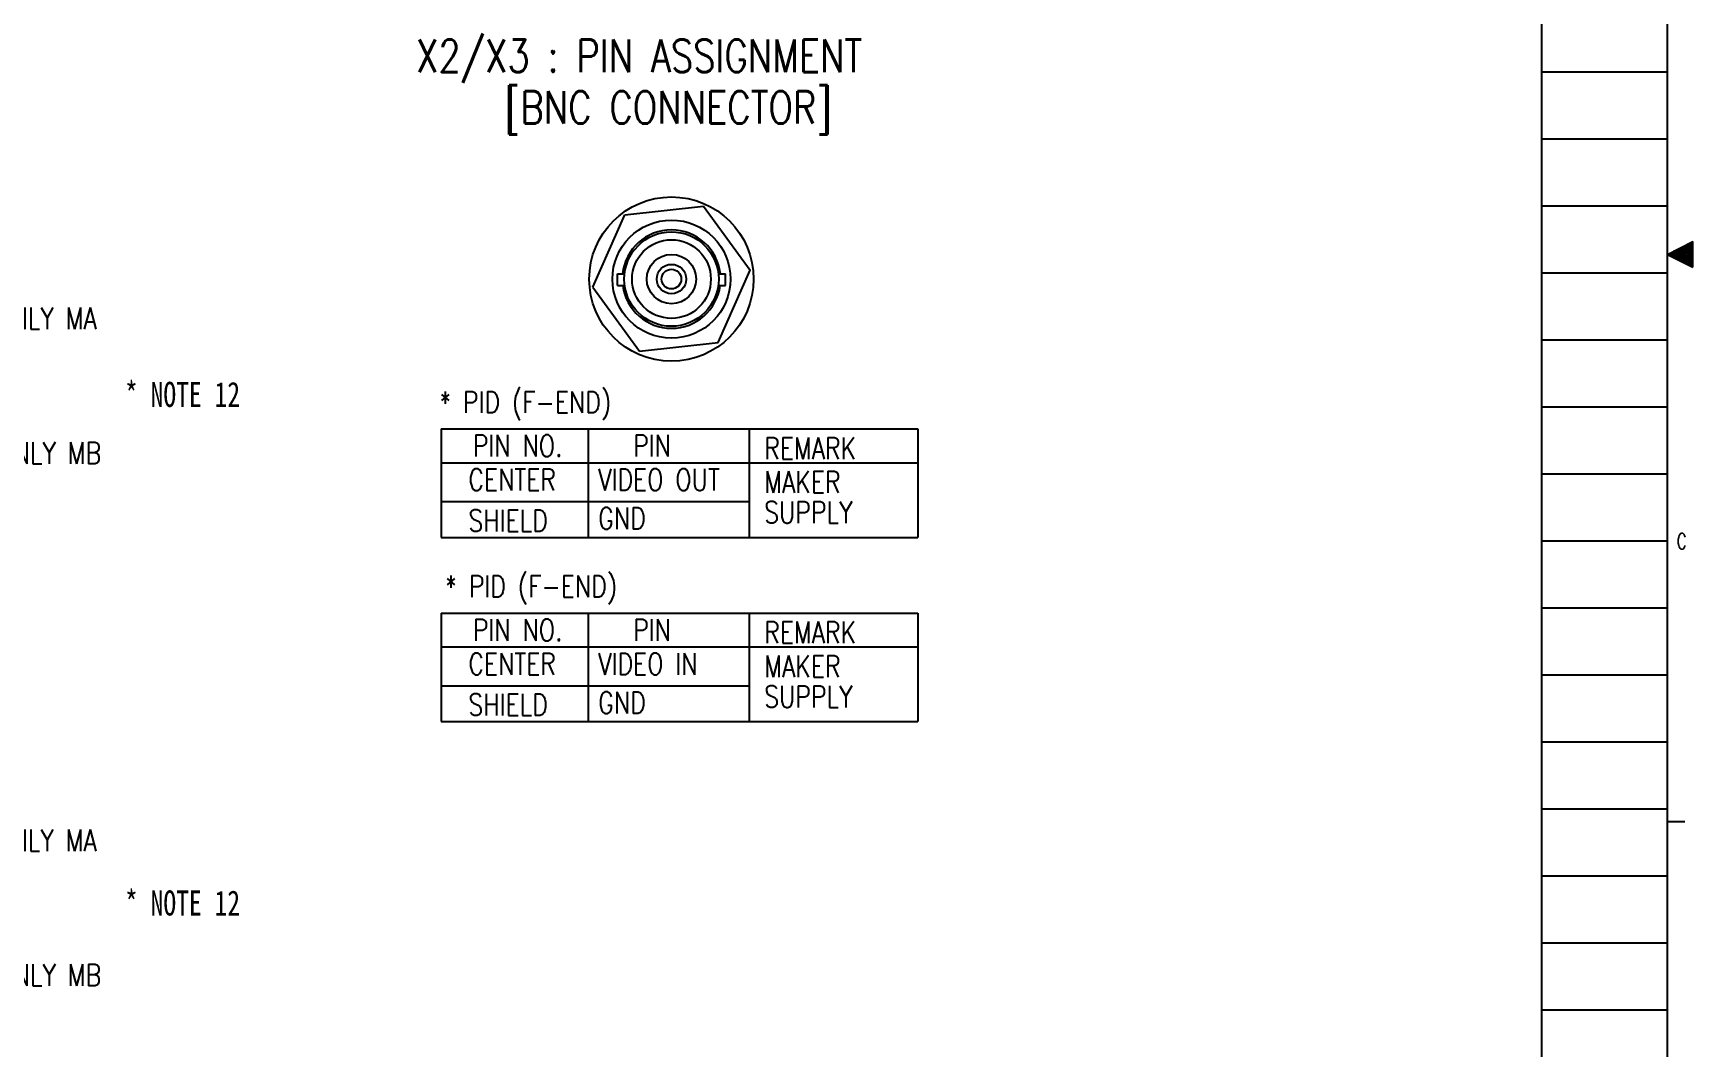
# Model space of a CAD drawing. Extents: x 260 to 819, y -886 to -454.
# Drawn here: x 611.3 to 809.5, y -764.4 to -643.3 of the extents above; entities that cross this region are included whole.
import ezdxf
from ezdxf.enums import TextEntityAlignment as Align

# ---------------------------------------------------------------- set-up
doc = ezdxf.new("R2010")
doc.units = 0
doc.header["$LTSCALE"] = 150
doc.header["$MEASUREMENT"] = 0
doc.linetypes.add('DASHED', pattern=[0.75, 0.5, -0.25])
doc.layers.get('0').update_dxf_attribs({"color": 6, "linetype": 'CONTINUOUS'})
doc.layers.add('현배선도', color=7, linetype='CONTINUOUS')
doc.styles.add('ROMANS', font='txt', dxfattribs={"height": 0.2})
doc.styles.get("Standard").update_dxf_attribs({"font": 'romans.shx', "width": 0.8, "bigfont": 'whgtxt.shx'})

# ---------------------------------------------------------------- blocks, each defined once
blk = doc.blocks.new('*H0')
at = {"color": 2, "linetype": 'Continuous'}
for p, q in [((3.02, 203.17), (1.99, 204.2)), ((3.02, 203.46), (2.18, 204.3)), ((3.02, 203.74), (2.37, 204.39)), ((3.02, 204.02), (2.55, 204.49)), ((3.02, 204.3), (2.74, 204.58)), ((3.02, 204.59), (2.93, 204.68)), ((0.33, 203.03), (0.11, 203.25)), ((0.9, 202.75), (0.3, 203.35)), ((1.47, 202.46), (0.49, 203.44)), ((2.04, 202.18), (0.67, 203.54)), ((2.61, 201.89), (0.86, 203.63)), ((3.02, 201.76), (1.05, 203.73)), ((3.02, 202.04), (1.24, 203.82)), ((3.02, 202.32), (1.43, 203.92)), ((3.02, 202.61), (1.61, 204.01)), ((3.02, 202.89), (1.8, 204.11))]:
    blk.add_line(p, q, dxfattribs=at)
blk = doc.blocks.new('*H1')
at = {"color": 2, "linetype": 'Continuous'}
for p, q in [((1.95, 204.18), (0.64, 202.88)), ((2.52, 204.47), (0.83, 202.78)), ((3.02, 204.69), (1.02, 202.69)), ((3.02, 204.4), (1.21, 202.59)), ((3.02, 204.12), (1.4, 202.5)), ((0.24, 203.32), (0.08, 203.16)), ((0.81, 203.61), (0.27, 203.07)), ((1.38, 203.89), (0.46, 202.97)), ((3.02, 203.84), (1.58, 202.4)), ((3.02, 203.56), (1.77, 202.31)), ((3.02, 203.27), (1.96, 202.21)), ((3.02, 202.99), (2.15, 202.12)), ((3.02, 202.71), (2.34, 202.02)), ((3.02, 202.42), (2.53, 201.93)), ((3.02, 202.14), (2.71, 201.84)), ((3.02, 201.86), (2.9, 201.74))]:
    blk.add_line(p, q, dxfattribs=at)
blk = doc.blocks.new('ansi-c')
at = {"color": 5, "linetype": 'Continuous'}
for p, q in [((462, 358.06), (462, 764.46)), ((477, 358.06), (477, 764.46)), ((462, 583.06), (477, 583.06)), ((462, 567.06), (477, 567.06)), ((462, 551.06), (477, 551.06)), ((462, 535.06), (477, 535.06)), ((462, 519.06), (477, 519.06)), ((462, 503.06), (477, 503.06)), ((462, 487.06), (477, 487.06)), ((462, 471.06), (477, 471.06))]:
    blk.add_line(p, q, dxfattribs=at)
at = {"color": 210, "linetype": 'Continuous'}
for p, q in [((462, 575.06), (477, 575.06)), ((477, 561.26), (479.05, 561.26)), ((462, 559.06), (477, 559.06)), ((462, 543.06), (477, 543.06)), ((462, 527.06), (477, 527.06)), ((462, 511.06), (477, 511.06)), ((462, 495.06), (477, 495.06)), ((477, 493.53), (479.05, 493.53)), ((462, 479.06), (477, 479.06))]:
    blk.add_line(p, q, dxfattribs=at)
at = {"color": 2, "linetype": 'Continuous'}
for p, q in [((477, 561.26), (480.02, 562.78)), ((477, 561.26), (480.02, 559.74)), ((480.02, 559.74), (480.02, 562.78))]:
    blk.add_line(p, q, dxfattribs=at)
at = {"color": 7, "linetype": 'Continuous'}
for name in ['*H1', '*H0']:
    blk.add_blockref(name, (477, 358.06), dxfattribs=at)
at = {"color": 130, "linetype": 'Continuous', "width": 0.655684}
blk.add_text('C', height=1.9, dxfattribs=at).set_placement((478.69, 527), align=Align.MIDDLE_CENTER)

msp = doc.modelspace()

# ---------------------------------------------------------------- linework, layer by layer
at = {"color": 7, "linetype": 'Continuous'}
for p, q in [((678.12, -673.6), (681.94, -664.96)), ((681.94, -664.96), (691.35, -663.94)), ((691.35, -663.94), (696.92, -671.58)), ((693.1, -680.23), (696.92, -671.58)), ((678.12, -673.6), (683.7, -681.24)), ((681.06, -672.72), (681.06, -672.03)), ((681.06, -672.03), (681.92, -672.03)), ((681.06, -673.42), (681.06, -672.72)), ((681.06, -673.42), (681.93, -673.42)), ((693.11, -673.42), (693.98, -673.42)), ((693.13, -672.03), (693.98, -672.03)), ((693.98, -672.72), (693.98, -672.03)), ((693.98, -673.42), (693.98, -672.72)), ((683.7, -681.24), (693.1, -680.23))]:
    msp.add_line(p, q, dxfattribs=at)
for radius in [9.81, 7.05, 5.64, 4.7, 2.94, 1.76, 1.17]:
    msp.add_circle((687.52, -672.65), radius, dxfattribs=at)
for start, end in [(6.0674, 173.9326), (187.5657, 352.4343)]:
    msp.add_arc((687.52, -672.65), 5.87, start, end, dxfattribs=at)
at = {"layer": '현배선도', "color": 0}
for p, q in [((660.03, -690.54), (660.03, -694.58)), ((660.03, -690.54), (716.93, -690.54)), ((677.59, -690.54), (677.59, -703.49)), ((696.79, -690.54), (696.79, -703.49)), ((716.93, -690.54), (716.93, -694.58)), ((660.03, -694.58), (691.02, -694.58)), ((660.03, -694.58), (660.03, -699.21)), ((691.02, -694.58), (716.93, -694.58)), ((716.93, -694.58), (716.93, -699.21)), ((660.03, -699.21), (696.79, -699.21)), ((660.03, -699.21), (660.03, -703.49)), ((716.93, -699.21), (716.93, -703.49)), ((660.03, -703.49), (691.02, -703.49)), ((691.02, -703.49), (716.93, -703.49)), ((660.03, -712.54), (660.03, -716.58)), ((660.03, -712.54), (716.93, -712.54)), ((677.59, -712.54), (677.59, -725.48)), ((696.79, -712.54), (696.79, -725.48)), ((716.93, -712.54), (716.93, -716.58)), ((660.03, -716.58), (691.02, -716.58)), ((660.03, -716.58), (660.03, -721.21)), ((691.02, -716.58), (716.93, -716.58)), ((716.93, -716.58), (716.93, -721.21)), ((660.03, -721.21), (696.79, -721.21)), ((660.03, -721.21), (660.03, -725.48)), ((716.93, -721.21), (716.93, -725.48)), ((660.03, -725.48), (691.02, -725.48)), ((691.02, -725.48), (716.93, -725.48))]:
    msp.add_line(p, q, dxfattribs=at)

# ---------------------------------------------------------------- block references
at = {"linetype": 'DASHED'}
msp.add_blockref('ansi-c', (329.46, -1230.96), dxfattribs=at)
msp.add_blockref('ansi-c', (329.46, -1230.96), dxfattribs=at)

# ---------------------------------------------------------------- texts
at = {"layer": '현배선도', "color": 4, "width": 0.8}
for s, height, p in [('X2/X3 : PIN ASSIGNMENT', 3.8749, (657.04, -647.93)), ('[BNC CONNECTOR]', 3.8749, (667.62, -654.09)), ('* PID (F-END)', 2.5833, (659.78, -688.64)), ('* PID (F-END)', 2.5833, (660.48, -710.63))]:
    msp.add_text(s, height=height, dxfattribs=at).set_placement(p)
at = {"layer": '현배선도', "color": 0, "width": 0.8}
for s, p in [('ONLY MA', (606.76, -678.63)), ('PIN NO.', (663.79, -693.85)), ('PIN', (682.94, -693.85)), ('REMARK', (698.59, -694.14)), ('ONLY MB', (607.01, -694.72)), ('CENTER', (663.27, -697.89)), ('VIDEO OUT', (678.77, -697.89)), ('MAKER', (698.59, -698.18)), ('SUPPLY', (698.59, -701.8)), ('SHIELD', (663.27, -702.78)), ('GND', (678.77, -702.52)), ('PIN NO.', (663.79, -715.84)), ('PIN', (682.94, -715.84)), ('REMARK', (698.59, -716.14)), ('CENTER', (663.27, -719.89)), ('VIDEO IN', (678.77, -719.89)), ('MAKER', (698.59, -720.18)), ('SUPPLY', (698.59, -723.8)), ('SHIELD', (663.27, -724.77)), ('GND', (678.77, -724.52)), ('ONLY MA', (606.76, -740.97)), ('ONLY MB', (607.01, -757.05))]:
    msp.add_text(s, height=2.583, dxfattribs=at).set_placement(p)
at = {"layer": '현배선도', "color": 0, "linetype": 'DASHED', "ltscale": 0.05, "style": 'ROMANS', "width": 0.75}
for p in [(622.27, -686.42), (622.27, -747.15)]:
    msp.add_text('* NOTE 12', height=2.993, dxfattribs=at).set_placement(p, align=Align.MIDDLE_LEFT)

doc.saveas('drawing.dxf')
